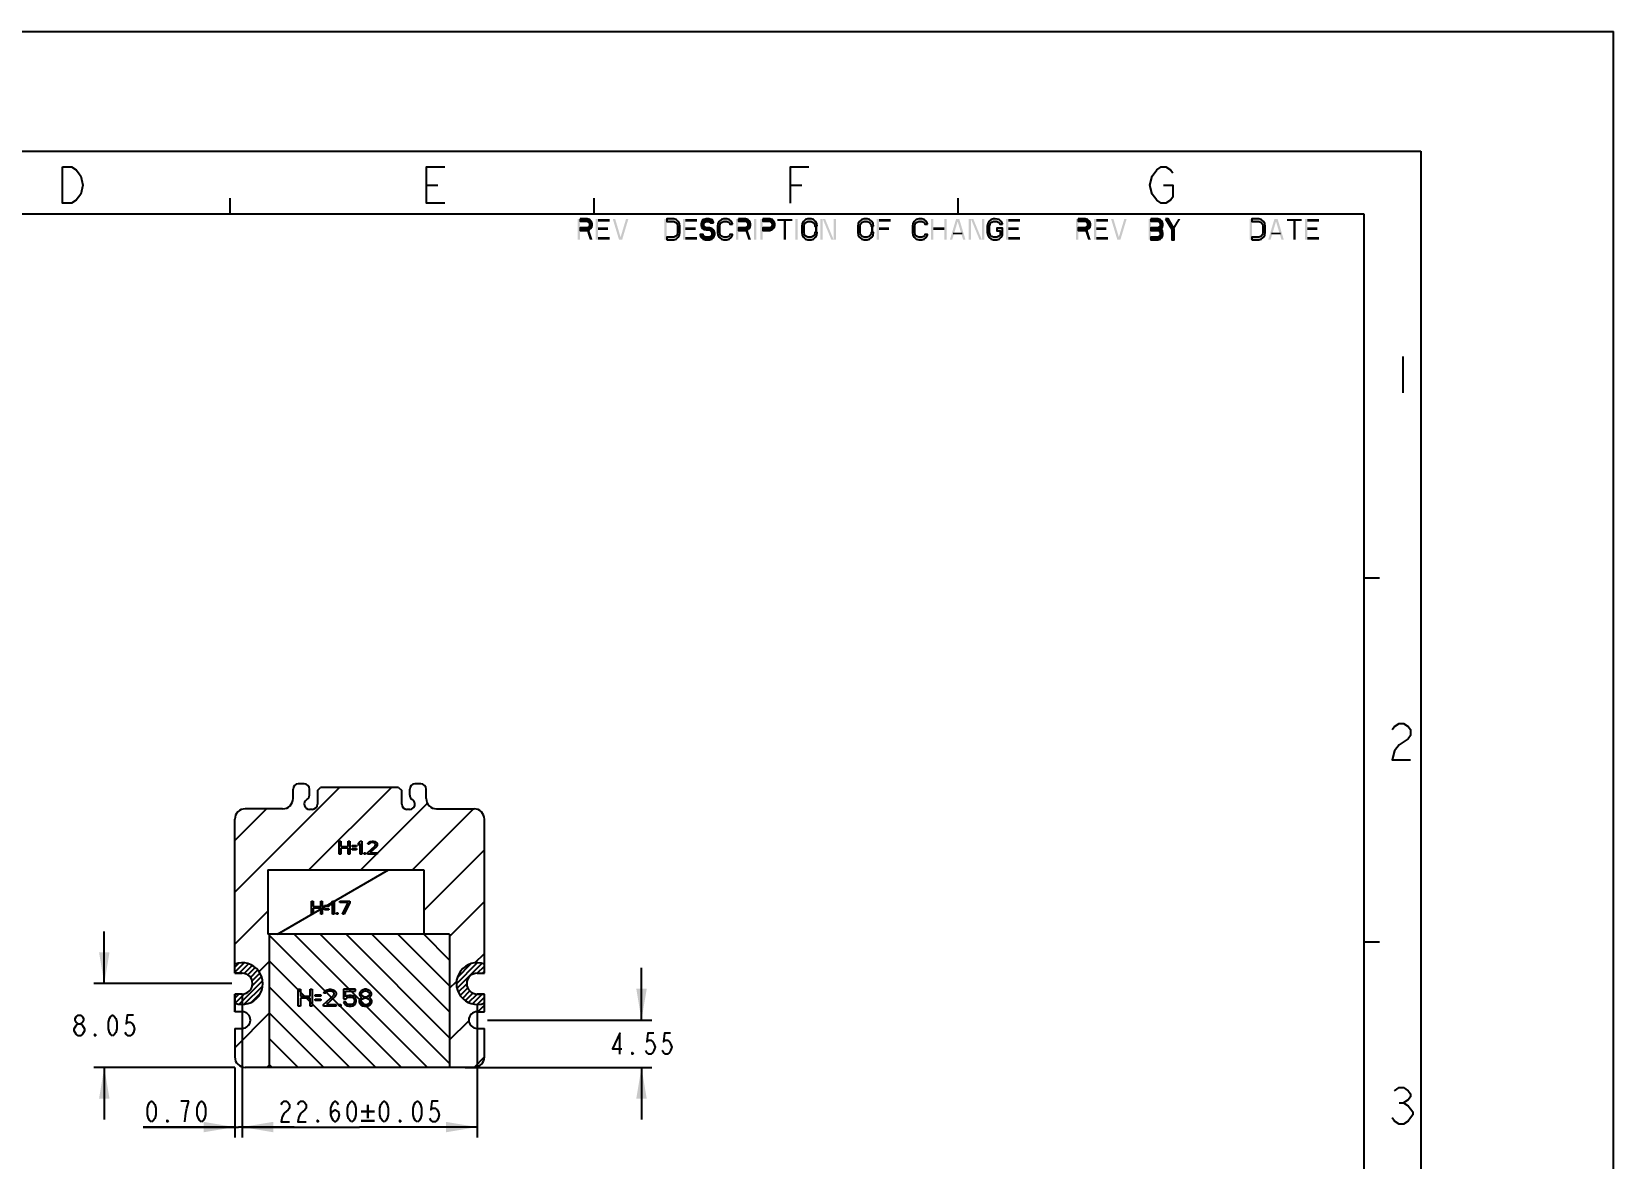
# Model space of a CAD drawing. Header units: millimetres. Extents: x 0 to 297, y 0 to 210.
# Drawn here: x 144.9 to 297, y 101.6 to 210 of the extents above; entities that cross this region are included whole.
import ezdxf

# ---------------------------------------------------------------- set-up
doc = ezdxf.new("R2010")
doc.units = ezdxf.units.MM
doc.header["$LTSCALE"] = 16.335
doc.layers.get('0').update_dxf_attribs({"linetype": 'CONTINUOUS'})
doc.layers.add('3_AXES', color=7, linetype='CONTINUOUS')
doc.layers.add('5_CURVES', color=7, linetype='CONTINUOUS')
doc.styles.get("Standard").update_dxf_attribs({"font": 'txt', "width": 0.8})
doc.dimstyles.new('DIMSTYLE_4', dxfattribs={"dimtxt": 2, "dimasz": 3, "dimexe": 1, "dimexo": 1, "dimgap": 1, "dimtad": 1, "dimzin": 0, "dimdsep": 46, "dimtxsty": 'STANDARD', "dimblk": '_FILLED', "dimblk1": '_FILLED', "dimblk2": '_FILLED', "dimcen": 0.09, "dimazin": 0, "dimtp": 0.01, "dimtm": 0.01, "dimtfac": 1, "dimtofl": 0, "dimtmove": 0, "dimatfit": 3, "dimldrblk": '_FILLED', "dimfxl": 1, "dimtolj": 1, "dimtzin": 0, "dimarcsym": 0})
doc.dimstyles.new('DIMSTYLE_5', dxfattribs={"dimtxt": 2, "dimasz": 3, "dimexe": 1, "dimexo": 1, "dimgap": 0.5, "dimtad": 1, "dimzin": 0, "dimdsep": 46, "dimtxsty": 'STANDARD', "dimblk": '_FILLED', "dimblk1": '_FILLED', "dimblk2": '_FILLED', "dimcen": 0.09, "dimazin": 0, "dimtol": 1, "dimtp": 0.05, "dimtm": 0.05, "dimtfac": 1, "dimtofl": 0, "dimtmove": 0, "dimatfit": 3, "dimldrblk": '_FILLED', "dimfxl": 1, "dimtolj": 1, "dimtzin": 0, "dimarcsym": 0})
doc.dimstyles.new('DIMSTYLE_6', dxfattribs={"dimtxt": 2, "dimasz": 3, "dimexe": 1, "dimexo": 1, "dimgap": 0.5, "dimtad": 1, "dimzin": 0, "dimdsep": 46, "dimtxsty": 'STANDARD', "dimblk": '_FILLED', "dimblk1": '_FILLED', "dimblk2": '_FILLED', "dimcen": 0.09, "dimazin": 0, "dimtp": 0.01, "dimtm": 0.01, "dimtfac": 1, "dimtofl": 0, "dimtmove": 0, "dimatfit": 3, "dimldrblk": '_FILLED', "dimfxl": 1, "dimtolj": 1, "dimtzin": 0, "dimarcsym": 0})

# ---------------------------------------------------------------- blocks, each defined once
blk = doc.blocks.new('_FILLED')
at = {"color": 0, "linetype": 'BYBLOCK'}
blk.add_solid([(0, 0), (-1, 0.167), (-1, -0.167)], dxfattribs=at)
blk = doc.blocks.new('*D3')
at = {"color": 2, "linetype": 'CONTINUOUS'}
for p, q in [((151.89, 118.5), (151.89, 123.5)), ((164.14, 118.5), (150.89, 118.5)), ((164.44, 110.45), (150.89, 110.45)), ((151.89, 110.45), (151.89, 105.45))]:
    blk.add_line(p, q, dxfattribs=at)
at = {"color": 2, "linetype": 'CONTINUOUS', "xscale": 3, "yscale": 3, "zscale": 3}
for p, rotation in [((151.89, 118.5), 270), ((151.89, 110.45), 90)]:
    blk.add_blockref('_FILLED', p, dxfattribs=dict(at, rotation=rotation))
blk = doc.blocks.new('*D4')
at = {"color": 2, "linetype": 'CONTINUOUS'}
for p, q in [((203.55, 115), (203.55, 120)), ((188.74, 115), (204.55, 115)), ((186.6, 110.45), (204.55, 110.45)), ((203.55, 110.45), (203.55, 105.45))]:
    blk.add_line(p, q, dxfattribs=at)
at = {"color": 2, "linetype": 'CONTINUOUS', "xscale": 3, "yscale": 3, "zscale": 3}
for p, rotation in [((203.55, 115), 270), ((203.55, 110.45), 90)]:
    blk.add_blockref('_FILLED', p, dxfattribs=dict(at, rotation=rotation))
blk = doc.blocks.new('*D5')
at = {"color": 2, "linetype": 'CONTINUOUS'}
for p, q in [((165.14, 117.5), (165.14, 103.71)), ((187.74, 116.5), (187.74, 103.71)), ((165.14, 104.71), (176.44, 104.71)), ((187.74, 104.71), (176.44, 104.71))]:
    blk.add_line(p, q, dxfattribs=at)
at = {"color": 2, "linetype": 'CONTINUOUS', "xscale": 3, "yscale": 3, "zscale": 3, "rotation": 180}
blk.add_blockref('_FILLED', (165.14, 104.71), dxfattribs=at)
at = {"color": 2, "linetype": 'CONTINUOUS', "xscale": 3, "yscale": 3, "zscale": 3}
blk.add_blockref('_FILLED', (187.74, 104.71), dxfattribs=at)
blk = doc.blocks.new('*D6')
at = {"color": 2, "linetype": 'CONTINUOUS'}
for p, q in [((165.14, 117.5), (165.14, 103.71)), ((164.44, 110.45), (164.44, 103.71)), ((164.44, 104.71), (155.64, 104.71)), ((155.64, 104.71), (164.79, 104.71)), ((170.14, 104.71), (164.79, 104.71)), ((165.14, 104.71), (170.14, 104.71))]:
    blk.add_line(p, q, dxfattribs=at)
at = {"color": 2, "linetype": 'CONTINUOUS', "xscale": 3, "yscale": 3, "zscale": 3}
blk.add_blockref('_FILLED', (164.44, 104.71), dxfattribs=at)
at = {"color": 2, "linetype": 'CONTINUOUS', "xscale": 3, "yscale": 3, "zscale": 3, "rotation": 180}
blk.add_blockref('_FILLED', (165.14, 104.71), dxfattribs=at)

msp = doc.modelspace()

# ---------------------------------------------------------------- hatches: boundary and pattern name
at = {"linetype": 'CONTINUOUS'}
for points in [[(197.637, 192), (197.637, 191.787), (198.313, 191.787), (198.425, 191.702), (198.5, 191.617), (198.538, 191.489), (198.538, 191.404), (198.5, 191.277), (198.425, 191.191), (198.313, 191.149), (197.637, 191.149), (197.637, 190.894), (198.313, 190.894), (198.538, 190.979), (198.65, 191.064), (198.763, 191.234), (198.8, 191.404), (198.8, 191.489), (198.763, 191.66), (198.65, 191.83), (198.538, 191.957), (198.313, 192)], [(205.975, 190), (206.65, 190), (206.875, 190.043), (207.025, 190.17), (207.1, 190.255), (207.212, 190.426), (207.25, 190.681), (207.25, 191.319), (207.212, 191.574), (207.1, 191.745), (207.025, 191.83), (206.875, 191.957), (206.65, 192), (205.975, 192), (205.975, 191.745), (206.65, 191.745), (206.8, 191.702), (206.913, 191.617), (206.988, 191.489), (207.025, 191.319), (207.025, 190.681), (206.988, 190.511), (206.913, 190.383), (206.8, 190.298), (206.65, 190.255), (205.975, 190.255)], [(210.475, 191.617), (210.475, 191.66), (210.363, 191.915), (210.25, 191.957), (210.025, 192), (209.763, 192), (209.538, 191.957), (209.425, 191.915), (209.313, 191.66), (209.275, 191.489), (209.275, 191.404), (209.313, 191.234), (209.425, 191.064), (209.538, 190.979), (209.763, 190.936), (209.763, 191.149), (209.65, 191.191), (209.575, 191.277), (209.538, 191.404), (209.538, 191.489), (209.575, 191.617), (209.65, 191.702), (209.763, 191.745), (210.025, 191.745), (210.138, 191.702), (210.175, 191.617)], [(212.312, 191.489), (212.312, 191.574), (212.2, 191.745), (212.125, 191.83), (211.975, 191.957), (211.75, 192), (211.45, 192), (211.225, 191.957), (211.075, 191.83), (211, 191.745), (210.887, 191.574), (210.85, 191.319), (210.85, 190.681), (210.887, 190.426), (211, 190.255), (211.075, 190.17), (211.225, 190.043), (211.45, 190), (211.75, 190), (211.975, 190.043), (212.125, 190.17), (212.2, 190.255), (212.312, 190.426), (212.312, 190.511), (212.05, 190.511), (212.013, 190.383), (211.9, 190.298), (211.75, 190.255), (211.45, 190.255), (211.3, 190.298), (211.188, 190.383), (211.113, 190.511), (211.075, 190.681), (211.075, 191.319), (211.113, 191.489), (211.188, 191.617), (211.3, 191.702), (211.45, 191.745), (211.75, 191.745), (211.9, 191.702), (212.013, 191.617), (212.05, 191.489)], [(212.875, 192), (212.875, 191.787), (213.55, 191.787), (213.662, 191.702), (213.738, 191.617), (213.775, 191.489), (213.775, 191.404), (213.738, 191.277), (213.662, 191.191), (213.55, 191.149), (212.875, 191.149), (212.875, 190.894), (213.55, 190.894), (213.775, 190.979), (213.887, 191.064), (214, 191.234), (214.037, 191.404), (214.037, 191.489), (214, 191.66), (213.887, 191.83), (213.775, 191.957), (213.55, 192)], [(215.2, 192), (215.2, 191.787), (215.875, 191.787), (215.988, 191.702), (216.062, 191.617), (216.1, 191.489), (216.1, 191.404), (216.062, 191.277), (215.988, 191.191), (215.875, 191.149), (215.2, 191.149), (215.2, 190.894), (215.875, 190.894), (216.1, 190.979), (216.213, 191.064), (216.325, 191.234), (216.363, 191.404), (216.363, 191.489), (216.325, 191.66), (216.213, 191.83), (216.1, 191.957), (215.875, 192)], [(220.45, 191.319), (220.413, 191.574), (220.3, 191.745), (220.225, 191.83), (220.075, 191.957), (219.85, 192), (219.55, 192), (219.325, 191.957), (219.175, 191.83), (219.1, 191.745), (218.988, 191.574), (218.95, 191.319), (218.95, 190.681), (218.988, 190.426), (219.1, 190.255), (219.175, 190.17), (219.325, 190.043), (219.55, 190), (219.85, 190), (220.075, 190.043), (220.225, 190.17), (220.3, 190.255), (220.413, 190.426), (220.45, 190.681), (220.225, 190.681), (220.188, 190.511), (220.112, 190.383), (220, 190.298), (219.85, 190.255), (219.55, 190.255), (219.4, 190.298), (219.287, 190.383), (219.213, 190.511), (219.175, 190.681), (219.175, 191.319), (219.213, 191.489), (219.287, 191.617), (219.4, 191.702), (219.55, 191.745), (219.85, 191.745), (220, 191.702), (220.112, 191.617), (220.188, 191.489), (220.225, 191.319)], [(225.85, 191.319), (225.813, 191.574), (225.7, 191.745), (225.625, 191.83), (225.475, 191.957), (225.25, 192), (224.95, 192), (224.725, 191.957), (224.575, 191.83), (224.5, 191.745), (224.388, 191.574), (224.35, 191.319), (224.35, 190.681), (224.388, 190.426), (224.5, 190.255), (224.575, 190.17), (224.725, 190.043), (224.95, 190), (225.25, 190), (225.475, 190.043), (225.625, 190.17), (225.7, 190.255), (225.813, 190.426), (225.85, 190.681), (225.625, 190.681), (225.588, 190.511), (225.512, 190.383), (225.4, 190.298), (225.25, 190.255), (224.95, 190.255), (224.8, 190.298), (224.687, 190.383), (224.613, 190.511), (224.575, 190.681), (224.575, 191.319), (224.613, 191.489), (224.687, 191.617), (224.8, 191.702), (224.95, 191.745), (225.25, 191.745), (225.4, 191.702), (225.512, 191.617), (225.588, 191.489), (225.625, 191.319)], [(231.063, 191.489), (231.063, 191.574), (230.95, 191.745), (230.875, 191.83), (230.725, 191.957), (230.5, 192), (230.2, 192), (229.975, 191.957), (229.825, 191.83), (229.75, 191.745), (229.638, 191.574), (229.6, 191.319), (229.6, 190.681), (229.638, 190.426), (229.75, 190.255), (229.825, 190.17), (229.975, 190.043), (230.2, 190), (230.5, 190), (230.725, 190.043), (230.875, 190.17), (230.95, 190.255), (231.063, 190.426), (231.063, 190.511), (230.8, 190.511), (230.762, 190.383), (230.65, 190.298), (230.5, 190.255), (230.2, 190.255), (230.05, 190.298), (229.937, 190.383), (229.863, 190.511), (229.825, 190.681), (229.825, 191.319), (229.863, 191.489), (229.937, 191.617), (230.05, 191.702), (230.2, 191.745), (230.5, 191.745), (230.65, 191.702), (230.762, 191.617), (230.8, 191.489)], [(238.263, 191.489), (238.263, 191.574), (238.15, 191.745), (238.075, 191.83), (237.925, 191.957), (237.55, 192), (237.4, 192), (237.175, 191.957), (237.025, 191.83), (236.95, 191.745), (236.838, 191.574), (236.8, 191.319), (236.8, 190.681), (236.838, 190.426), (236.95, 190.255), (237.025, 190.17), (237.175, 190.043), (237.4, 190), (237.7, 190), (237.925, 190.043), (238.075, 190.17), (238.15, 190.255), (238.263, 190.426), (238.263, 191.106), (237.7, 191.106), (237.7, 190.851), (238.038, 190.851), (238.038, 190.511), (237.962, 190.383), (237.85, 190.298), (237.7, 190.255), (237.4, 190.255), (237.25, 190.298), (237.137, 190.383), (237.063, 190.511), (237.025, 190.681), (237.025, 191.319), (237.063, 191.489), (237.137, 191.617), (237.25, 191.702), (237.4, 191.745), (237.7, 191.745), (237.85, 191.702), (237.962, 191.617), (238, 191.489)], [(245.55, 192), (245.55, 191.787), (246.225, 191.787), (246.337, 191.702), (246.412, 191.617), (246.45, 191.489), (246.45, 191.404), (246.412, 191.277), (246.337, 191.191), (246.225, 191.149), (245.55, 191.149), (245.55, 190.894), (246.225, 190.894), (246.45, 190.979), (246.562, 191.064), (246.675, 191.234), (246.713, 191.404), (246.713, 191.489), (246.675, 191.66), (246.562, 191.83), (246.45, 191.957), (246.225, 192)], [(252.525, 192), (252.525, 191.787), (253.2, 191.787), (253.313, 191.702), (253.387, 191.617), (253.425, 191.489), (253.425, 191.404), (253.387, 191.277), (253.313, 191.191), (253.2, 191.149), (252.525, 191.149), (252.525, 190.894), (253.2, 190.894), (253.425, 190.979), (253.538, 191.064), (253.65, 191.234), (253.688, 191.404), (253.688, 191.489), (253.65, 191.66), (253.538, 191.83), (253.425, 191.957), (253.2, 192)], [(253.95, 192), (254.55, 191.021), (254.55, 190), (254.775, 190), (254.775, 191.021), (254.175, 192)], [(262.237, 190), (262.913, 190), (263.138, 190.043), (263.288, 190.17), (263.363, 190.255), (263.475, 190.426), (263.513, 190.681), (263.513, 191.319), (263.475, 191.574), (263.363, 191.745), (263.288, 191.83), (263.138, 191.957), (262.913, 192), (262.237, 192), (262.237, 191.745), (262.913, 191.745), (263.062, 191.702), (263.175, 191.617), (263.25, 191.489), (263.288, 191.319), (263.288, 190.681), (263.25, 190.511), (263.175, 190.383), (263.062, 190.298), (262.913, 190.255), (262.237, 190.255)], [(209.763, 190.936), (210.062, 190.936), (210.175, 190.851), (210.287, 190.766), (210.325, 190.638), (210.325, 190.511), (210.287, 190.383), (210.212, 190.298), (210.1, 190.255), (209.687, 190.255), (209.575, 190.298), (209.5, 190.34), (209.462, 190.511), (209.2, 190.511), (209.237, 190.34), (209.35, 190.17), (209.462, 190.043), (209.687, 190), (210.1, 190), (210.325, 190.043), (210.437, 190.17), (210.55, 190.34), (210.588, 190.511), (210.588, 190.638), (210.55, 190.809), (210.4, 190.979), (210.325, 191.064), (210.1, 191.149), (209.763, 191.149)], [(252.525, 191.149), (252.525, 190.894), (253.2, 190.894), (253.313, 190.851), (253.387, 190.766), (253.425, 190.638), (253.425, 190.511), (253.387, 190.383), (253.313, 190.298), (253.2, 190.255), (252.525, 190.255), (252.525, 190), (253.2, 190), (253.425, 190.043), (253.538, 190.17), (253.65, 190.34), (253.688, 190.511), (253.688, 190.638), (253.65, 190.809), (253.538, 190.979), (253.425, 191.064), (253.2, 191.149)]]:
    msp.add_hatch(color=2, dxfattribs=at).paths.add_polyline_path(points)

# ---------------------------------------------------------------- linework, layer by layer
at = {"color": 7, "linetype": 'CONTINUOUS'}
for p, q in [((0, 210), (297, 210)), ((297, 0), (297, 210)), ((170.043, 136.299), (170.043, 137.199)), ((171.118, 137.699), (170.543, 137.699)), ((171.618, 136.615), (171.618, 137.199)), ((172.393, 137.049), (172.693, 137.349)), ((172.393, 137.049), (172.393, 135.749)), ((180.193, 137.349), (172.693, 137.349)), ((180.193, 137.349), (180.493, 137.049)), ((180.493, 135.749), (180.493, 137.049)), ((181.268, 136.615), (181.268, 137.199)), ((182.343, 137.699), (181.768, 137.699)), ((182.843, 136.299), (182.843, 137.199)), ((169.043, 135.299), (165.443, 135.299)), ((171.893, 135.249), (171.618, 135.249)), ((181.268, 135.249), (180.993, 135.249)), ((183.843, 135.299), (187.443, 135.299)), ((165.143, 115.799), (164.443, 115.799)), ((187.743, 115.799), (188.443, 115.799)), ((164.443, 114.199), (164.443, 111.449)), ((164.443, 114.199), (165.143, 114.199)), ((187.743, 114.199), (188.443, 114.199)), ((188.443, 111.449), (188.443, 114.199)), ((187.443, 110.449), (165.443, 110.449))]:
    msp.add_line(p, q, dxfattribs=at)
at = {"color": 4, "linetype": 'CONTINUOUS'}
for p, q in [((18.5, 198.5), (278.5, 198.5)), ((278.5, 198.5), (278.5, 11.5)), ((164, 192.5), (164, 194)), ((199, 192.5), (199, 194)), ((234, 192.5), (234, 194)), ((24, 192.5), (273, 192.5)), ((273, 192.5), (273, 17.5)), ((273, 157.5), (274.5, 157.5)), ((273, 122.5), (274.5, 122.5))]:
    msp.add_line(p, q, dxfattribs=at)
at = {"color": 2, "linetype": 'CONTINUOUS'}
for p, q in [((182.875, 195.25), (183.969, 195.25)), ((217.875, 195.25), (218.969, 195.25)), ((276.755, 178.773), (276.755, 175.273)), ((160.036, 107.207), (159.236, 107.207)), ((276.398, 107.042), (276.835, 107.042))]:
    msp.add_line(p, q, dxfattribs=at)
for points in [[(147.875, 197), (148.75, 197), (149.188, 196.708), (149.406, 196.417), (149.625, 196.125), (149.844, 195.25), (149.625, 194.375), (149.406, 194.083), (149.188, 193.792), (148.75, 193.5), (147.875, 193.5), (147.875, 197)], [(184.625, 193.5), (182.875, 193.5), (182.875, 197), (184.625, 197)], [(217.875, 193.5), (217.875, 197), (219.625, 197)], [(252.656, 196.125), (253.094, 196.708), (253.531, 197), (253.969, 197), (254.406, 196.708), (254.625, 196.417)], [(253.75, 195.25), (254.625, 195.25), (254.625, 194.083), (254.406, 193.792), (253.969, 193.5), (253.531, 193.5), (253.094, 193.792), (252.875, 194.083), (252.656, 194.375), (252.437, 195.25), (252.656, 196.125)], [(197.637, 192), (197.637, 191.787), (198.313, 191.787), (198.425, 191.702), (198.5, 191.617), (198.538, 191.489), (198.538, 191.404), (198.5, 191.277), (198.425, 191.191), (198.313, 191.149), (197.637, 191.149), (197.637, 190.894), (198.313, 190.894), (198.538, 190.979), (198.65, 191.064), (198.763, 191.234), (198.8, 191.404), (198.8, 191.489), (198.763, 191.66), (198.65, 191.83), (198.538, 191.957), (198.313, 192), (197.637, 192)], [(205.975, 190), (206.65, 190), (206.875, 190.043), (207.025, 190.17), (207.1, 190.255), (207.212, 190.426), (207.25, 190.681), (207.25, 191.319), (207.212, 191.574), (207.1, 191.745), (207.025, 191.83), (206.875, 191.957), (206.65, 192), (205.975, 192), (205.975, 191.745), (206.65, 191.745), (206.8, 191.702), (206.913, 191.617), (206.988, 191.489), (207.025, 191.319), (207.025, 190.681), (206.988, 190.511), (206.913, 190.383), (206.8, 190.298), (206.65, 190.255), (205.975, 190.255), (205.975, 190)], [(210.475, 191.617), (210.475, 191.66), (210.363, 191.915), (210.25, 191.957), (210.025, 192), (209.763, 192), (209.538, 191.957), (209.425, 191.915), (209.313, 191.66), (209.275, 191.489), (209.275, 191.404), (209.313, 191.234), (209.425, 191.064), (209.538, 190.979), (209.763, 190.936), (209.763, 191.149), (209.65, 191.191), (209.575, 191.277), (209.538, 191.404), (209.538, 191.489), (209.575, 191.617), (209.65, 191.702), (209.763, 191.745), (210.025, 191.745), (210.138, 191.702), (210.175, 191.617), (210.475, 191.617)], [(212.312, 191.489), (212.312, 191.574), (212.2, 191.745), (212.125, 191.83), (211.975, 191.957), (211.75, 192), (211.45, 192), (211.225, 191.957), (211.075, 191.83), (211, 191.745), (210.887, 191.574), (210.85, 191.319), (210.85, 190.681), (210.887, 190.426), (211, 190.255), (211.075, 190.17), (211.225, 190.043), (211.45, 190), (211.75, 190), (211.975, 190.043), (212.125, 190.17), (212.2, 190.255), (212.312, 190.426), (212.312, 190.511), (212.05, 190.511), (212.013, 190.383), (211.9, 190.298), (211.75, 190.255), (211.45, 190.255), (211.3, 190.298), (211.188, 190.383), (211.113, 190.511), (211.075, 190.681), (211.075, 191.319), (211.113, 191.489), (211.188, 191.617), (211.3, 191.702), (211.45, 191.745), (211.75, 191.745), (211.9, 191.702), (212.013, 191.617), (212.05, 191.489), (212.312, 191.489)], [(212.875, 192), (212.875, 191.787), (213.55, 191.787), (213.662, 191.702), (213.738, 191.617), (213.775, 191.489), (213.775, 191.404), (213.738, 191.277), (213.662, 191.191), (213.55, 191.149), (212.875, 191.149), (212.875, 190.894), (213.55, 190.894), (213.775, 190.979), (213.887, 191.064), (214, 191.234), (214.037, 191.404), (214.037, 191.489), (214, 191.66), (213.887, 191.83), (213.775, 191.957), (213.55, 192), (212.875, 192)], [(215.2, 192), (215.2, 191.787), (215.875, 191.787), (215.988, 191.702), (216.062, 191.617), (216.1, 191.489), (216.1, 191.404), (216.062, 191.277), (215.988, 191.191), (215.875, 191.149), (215.2, 191.149), (215.2, 190.894), (215.875, 190.894), (216.1, 190.979), (216.213, 191.064), (216.325, 191.234), (216.363, 191.404), (216.363, 191.489), (216.325, 191.66), (216.213, 191.83), (216.1, 191.957), (215.875, 192), (215.2, 192)], [(220.45, 191.319), (220.413, 191.574), (220.3, 191.745), (220.225, 191.83), (220.075, 191.957), (219.85, 192), (219.55, 192), (219.325, 191.957), (219.175, 191.83), (219.1, 191.745), (218.988, 191.574), (218.95, 191.319), (218.95, 190.681), (218.988, 190.426), (219.1, 190.255), (219.175, 190.17), (219.325, 190.043), (219.55, 190), (219.85, 190), (220.075, 190.043), (220.225, 190.17), (220.3, 190.255), (220.413, 190.426), (220.45, 190.681), (220.225, 190.681), (220.188, 190.511), (220.112, 190.383), (220, 190.298), (219.85, 190.255), (219.55, 190.255), (219.4, 190.298), (219.287, 190.383), (219.213, 190.511), (219.175, 190.681), (219.175, 191.319), (219.213, 191.489), (219.287, 191.617), (219.4, 191.702), (219.55, 191.745), (219.85, 191.745), (220, 191.702), (220.112, 191.617), (220.188, 191.489), (220.225, 191.319), (220.45, 191.319)], [(225.85, 191.319), (225.813, 191.574), (225.7, 191.745), (225.625, 191.83), (225.475, 191.957), (225.25, 192), (224.95, 192), (224.725, 191.957), (224.575, 191.83), (224.5, 191.745), (224.388, 191.574), (224.35, 191.319), (224.35, 190.681), (224.388, 190.426), (224.5, 190.255), (224.575, 190.17), (224.725, 190.043), (224.95, 190), (225.25, 190), (225.475, 190.043), (225.625, 190.17), (225.7, 190.255), (225.813, 190.426), (225.85, 190.681), (225.625, 190.681), (225.588, 190.511), (225.512, 190.383), (225.4, 190.298), (225.25, 190.255), (224.95, 190.255), (224.8, 190.298), (224.687, 190.383), (224.613, 190.511), (224.575, 190.681), (224.575, 191.319), (224.613, 191.489), (224.687, 191.617), (224.8, 191.702), (224.95, 191.745), (225.25, 191.745), (225.4, 191.702), (225.512, 191.617), (225.588, 191.489), (225.625, 191.319), (225.85, 191.319)], [(231.063, 191.489), (231.063, 191.574), (230.95, 191.745), (230.875, 191.83), (230.725, 191.957), (230.5, 192), (230.2, 192), (229.975, 191.957), (229.825, 191.83), (229.75, 191.745), (229.638, 191.574), (229.6, 191.319), (229.6, 190.681), (229.638, 190.426), (229.75, 190.255), (229.825, 190.17), (229.975, 190.043), (230.2, 190), (230.5, 190), (230.725, 190.043), (230.875, 190.17), (230.95, 190.255), (231.063, 190.426), (231.063, 190.511), (230.8, 190.511), (230.762, 190.383), (230.65, 190.298), (230.5, 190.255), (230.2, 190.255), (230.05, 190.298), (229.937, 190.383), (229.863, 190.511), (229.825, 190.681), (229.825, 191.319), (229.863, 191.489), (229.937, 191.617), (230.05, 191.702), (230.2, 191.745), (230.5, 191.745), (230.65, 191.702), (230.762, 191.617), (230.8, 191.489), (231.063, 191.489)], [(238.263, 191.489), (238.263, 191.574), (238.15, 191.745), (238.075, 191.83), (237.925, 191.957), (237.55, 192), (237.4, 192), (237.175, 191.957), (237.025, 191.83), (236.95, 191.745), (236.838, 191.574), (236.8, 191.319), (236.8, 190.681), (236.838, 190.426), (236.95, 190.255), (237.025, 190.17), (237.175, 190.043), (237.4, 190), (237.7, 190), (237.925, 190.043), (238.075, 190.17), (238.15, 190.255), (238.263, 190.426), (238.263, 191.106), (237.7, 191.106), (237.7, 190.851), (238.038, 190.851), (238.038, 190.511), (237.962, 190.383), (237.85, 190.298), (237.7, 190.255), (237.4, 190.255), (237.25, 190.298), (237.137, 190.383), (237.063, 190.511), (237.025, 190.681), (237.025, 191.319), (237.063, 191.489), (237.137, 191.617), (237.25, 191.702), (237.4, 191.745), (237.7, 191.745), (237.85, 191.702), (237.962, 191.617), (238, 191.489), (238.263, 191.489)], [(245.55, 192), (245.55, 191.787), (246.225, 191.787), (246.337, 191.702), (246.412, 191.617), (246.45, 191.489), (246.45, 191.404), (246.412, 191.277), (246.337, 191.191), (246.225, 191.149), (245.55, 191.149), (245.55, 190.894), (246.225, 190.894), (246.45, 190.979), (246.562, 191.064), (246.675, 191.234), (246.713, 191.404), (246.713, 191.489), (246.675, 191.66), (246.562, 191.83), (246.45, 191.957), (246.225, 192), (245.55, 192)], [(252.525, 192), (252.525, 191.787), (253.2, 191.787), (253.313, 191.702), (253.387, 191.617), (253.425, 191.489), (253.425, 191.404), (253.387, 191.277), (253.313, 191.191), (253.2, 191.149), (252.525, 191.149), (252.525, 190.894), (253.2, 190.894), (253.425, 190.979), (253.538, 191.064), (253.65, 191.234), (253.688, 191.404), (253.688, 191.489), (253.65, 191.66), (253.538, 191.83), (253.425, 191.957), (253.2, 192), (252.525, 192)], [(253.95, 192), (254.55, 191.021), (254.55, 190), (254.775, 190), (254.775, 191.021), (254.175, 192), (253.95, 192)], [(262.237, 190), (262.913, 190), (263.138, 190.043), (263.288, 190.17), (263.363, 190.255), (263.475, 190.426), (263.513, 190.681), (263.513, 191.319), (263.475, 191.574), (263.363, 191.745), (263.288, 191.83), (263.138, 191.957), (262.913, 192), (262.237, 192), (262.237, 191.745), (262.913, 191.745), (263.062, 191.702), (263.175, 191.617), (263.25, 191.489), (263.288, 191.319), (263.288, 190.681), (263.25, 190.511), (263.175, 190.383), (263.062, 190.298), (262.913, 190.255), (262.237, 190.255), (262.237, 190)], [(209.763, 190.936), (210.062, 190.936), (210.175, 190.851), (210.287, 190.766), (210.325, 190.638), (210.325, 190.511), (210.287, 190.383), (210.212, 190.298), (210.1, 190.255), (209.687, 190.255), (209.575, 190.298), (209.5, 190.34), (209.462, 190.511), (209.2, 190.511), (209.237, 190.34), (209.35, 190.17), (209.462, 190.043), (209.687, 190), (210.1, 190), (210.325, 190.043), (210.437, 190.17), (210.55, 190.34), (210.588, 190.511), (210.588, 190.638), (210.55, 190.809), (210.4, 190.979), (210.325, 191.064), (210.1, 191.149), (209.763, 191.149), (209.763, 190.936)], [(252.525, 191.149), (252.525, 190.894), (253.2, 190.894), (253.313, 190.851), (253.387, 190.766), (253.425, 190.638), (253.425, 190.511), (253.387, 190.383), (253.313, 190.298), (253.2, 190.255), (252.525, 190.255), (252.525, 190), (253.2, 190), (253.425, 190.043), (253.538, 190.17), (253.65, 190.34), (253.688, 190.511), (253.688, 190.638), (253.65, 190.809), (253.538, 190.979), (253.425, 191.064), (253.2, 191.149), (252.525, 191.149)], [(275.742, 142.917), (275.96, 143.208), (276.398, 143.5), (276.835, 143.5), (277.273, 143.208), (277.492, 142.917), (277.492, 142.333), (277.273, 142.042)], [(277.273, 142.042), (276.398, 141.458), (275.96, 140.875), (275.742, 140), (277.492, 140)], [(148.988, 113.974), (148.988, 114.14), (149.188, 114.474)], [(149.388, 114.64), (149.188, 114.807), (149.088, 114.974), (149.088, 115.14), (149.188, 115.307), (149.388, 115.474), (149.588, 115.474), (149.788, 115.307), (149.888, 115.14), (149.888, 114.974), (149.788, 114.807), (149.588, 114.64)], [(149.188, 114.474), (149.388, 114.64), (149.588, 114.64), (149.788, 114.474)], [(149.788, 114.474), (149.988, 114.14), (149.988, 113.974)], [(152.688, 113.474), (152.488, 113.64), (152.388, 113.807), (152.288, 114.14), (152.288, 114.807), (152.388, 115.14), (152.488, 115.307), (152.688, 115.474), (152.888, 115.307), (152.988, 115.14), (153.088, 114.807), (153.088, 114.14), (152.988, 113.807), (152.888, 113.64), (152.688, 113.474)], [(154.688, 115.474), (154.088, 115.474), (153.988, 114.64), (154.188, 114.807), (154.388, 114.807), (154.588, 114.64), (154.688, 114.474), (154.788, 114.14), (154.688, 113.807), (154.588, 113.64), (154.388, 113.474), (154.188, 113.474), (153.988, 113.64), (153.888, 113.807)], [(149.388, 113.474), (149.188, 113.64), (148.988, 113.974)], [(149.988, 113.974), (149.788, 113.64), (149.588, 113.474), (149.388, 113.474)], [(151.088, 113.474), (150.988, 113.474), (150.988, 113.64), (151.088, 113.474)], [(201.449, 111.724), (201.449, 113.724), (200.749, 112.224), (201.649, 112.224)], [(204.749, 113.724), (204.149, 113.724), (204.049, 112.89), (204.249, 113.057), (204.449, 113.057), (204.649, 112.89), (204.749, 112.724), (204.849, 112.39), (204.749, 112.057), (204.649, 111.89), (204.449, 111.724), (204.249, 111.724), (204.049, 111.89), (203.949, 112.057)], [(206.349, 113.724), (205.749, 113.724), (205.649, 112.89), (205.849, 113.057), (206.049, 113.057), (206.249, 112.89), (206.349, 112.724), (206.449, 112.39), (206.349, 112.057), (206.249, 111.89), (206.049, 111.724), (205.849, 111.724), (205.649, 111.89), (205.549, 112.057)], [(202.749, 111.724), (202.649, 111.724), (202.649, 111.89), (202.749, 111.724)], [(275.96, 108.208), (276.398, 108.5), (276.835, 108.5), (277.273, 108.208), (277.492, 107.917), (277.492, 107.625), (277.273, 107.333), (276.835, 107.042), (277.273, 106.75), (277.492, 106.458), (277.71, 106.167), (277.71, 105.875), (277.492, 105.583), (277.273, 105.292), (276.835, 105), (276.398, 105), (275.96, 105.292), (275.742, 105.583)], [(156.436, 105.207), (156.236, 105.373), (156.136, 105.54), (156.036, 105.873), (156.036, 106.54), (156.136, 106.873), (156.236, 107.04), (156.436, 107.207), (156.636, 107.04), (156.736, 106.873), (156.836, 106.54), (156.836, 105.873), (156.736, 105.54), (156.636, 105.373), (156.436, 105.207)], [(159.636, 105.207), (159.736, 106.04), (159.836, 106.54), (160.036, 107.207)], [(161.236, 105.207), (161.036, 105.373), (160.936, 105.54), (160.836, 105.873), (160.836, 106.54), (160.936, 106.873), (161.036, 107.04), (161.236, 107.207), (161.436, 107.04), (161.536, 106.873), (161.636, 106.54), (161.636, 105.873), (161.536, 105.54), (161.436, 105.373), (161.236, 105.207)], [(168.888, 106.873), (168.988, 107.04), (169.188, 107.207), (169.388, 107.207), (169.588, 107.04), (169.688, 106.873), (169.688, 106.54), (169.588, 106.373), (169.188, 106.04)], [(170.488, 106.873), (170.588, 107.04), (170.788, 107.207), (170.988, 107.207), (171.188, 107.04), (171.288, 106.873), (171.288, 106.54), (171.188, 106.373), (170.788, 106.04)], [(173.688, 105.873), (173.788, 106.207), (174.088, 106.373), (174.388, 106.207), (174.488, 105.873), (174.388, 105.54), (174.288, 105.373), (174.088, 105.207), (173.888, 105.373), (173.788, 105.54), (173.688, 105.873), (173.688, 106.54), (173.788, 106.873), (173.888, 107.04), (174.088, 107.207), (174.288, 107.04), (174.388, 106.873)], [(175.688, 105.207), (175.488, 105.373), (175.388, 105.54), (175.288, 105.873), (175.288, 106.54), (175.388, 106.873), (175.488, 107.04), (175.688, 107.207), (175.888, 107.04), (175.988, 106.873), (176.088, 106.54), (176.088, 105.873), (175.988, 105.54), (175.888, 105.373), (175.688, 105.207)], [(178.797, 105.207), (178.597, 105.373), (178.497, 105.54), (178.397, 105.873), (178.397, 106.54), (178.497, 106.873), (178.597, 107.04), (178.797, 107.207), (178.997, 107.04), (179.097, 106.873), (179.197, 106.54), (179.197, 105.873), (179.097, 105.54), (178.997, 105.373), (178.797, 105.207)], [(181.997, 105.207), (181.797, 105.373), (181.697, 105.54), (181.597, 105.873), (181.597, 106.54), (181.697, 106.873), (181.797, 107.04), (181.997, 107.207), (182.197, 107.04), (182.297, 106.873), (182.397, 106.54), (182.397, 105.873), (182.297, 105.54), (182.197, 105.373), (181.997, 105.207)], [(183.997, 107.207), (183.397, 107.207), (183.297, 106.373), (183.497, 106.54), (183.697, 106.54), (183.897, 106.373), (183.997, 106.207), (184.097, 105.873), (183.997, 105.54), (183.897, 105.373), (183.697, 105.207), (183.497, 105.207), (183.297, 105.373), (183.197, 105.54)], [(158.036, 105.207), (157.936, 105.207), (157.936, 105.373), (158.036, 105.207)], [(169.188, 106.04), (168.988, 105.707), (168.888, 105.207), (169.688, 105.207)], [(170.788, 106.04), (170.588, 105.707), (170.488, 105.207), (171.288, 105.207)], [(172.488, 105.207), (172.388, 105.207), (172.388, 105.373), (172.488, 105.207)], [(180.397, 105.207), (180.297, 105.207), (180.297, 105.373), (180.397, 105.207)]]:
    msp.add_lwpolyline(points, dxfattribs=at)
at = {"color": 7, "linetype": 'CONTINUOUS'}
for centre, radius, start, end in [((170.543, 137.199), 0.5, 90, 180), ((171.118, 137.199), 0.5, 0, 90), ((181.768, 137.199), 0.5, 90, 180), ((182.343, 137.199), 0.5, 0, 90), ((169.043, 136.299), 1, 270, 360), ((171.618, 135.749), 0.5, 120, 270), ((171.118, 136.615), 0.5, 300, 360), ((171.893, 135.749), 0.5, 270, 360), ((180.993, 135.749), 0.5, 180, 270), ((181.768, 136.615), 0.5, 180, 240), ((181.268, 135.749), 0.5, 270, 60), ((183.843, 136.299), 1, 180, 270), ((165.443, 134.299), 1, 90, 180), ((187.443, 134.299), 1, 0, 90), ((165.143, 114.999), 0.8, 270, 90), ((187.743, 114.999), 0.8, 90, 270), ((165.443, 111.449), 1, 180, 270), ((187.443, 111.449), 1, 270, 360)]:
    msp.add_arc(centre, radius, start, end, dxfattribs=at)
at = {"color": 2, "linetype": 'CONTINUOUS'}
for points in [[(197.412, 192), (197.412, 190), (197.637, 192), (197.637, 190)], [(199.138, 192), (199.138, 190), (199.363, 192), (199.363, 190)], [(199.363, 192), (199.363, 191.745), (200.488, 192), (200.488, 191.745)], [(200.787, 192), (201.387, 190), (201.012, 192), (201.612, 190)], [(202.062, 192), (201.462, 190), (202.288, 192), (201.688, 190)], [(205.75, 192), (205.75, 190), (205.975, 192), (205.975, 190)], [(207.55, 192), (207.55, 190), (207.775, 192), (207.775, 190)], [(207.775, 192), (207.775, 191.745), (208.9, 192), (208.9, 191.745)], [(212.65, 192), (212.65, 190), (212.875, 192), (212.875, 190)], [(214.375, 192), (214.375, 190), (214.6, 192), (214.6, 190)], [(214.975, 192), (214.975, 190), (215.2, 192), (215.2, 190)], [(216.625, 192), (216.625, 191.787), (218.05, 192), (218.05, 191.787)], [(217.225, 191.787), (217.225, 190), (217.45, 191.787), (217.45, 190)], [(218.35, 192), (218.35, 190), (218.575, 192), (218.575, 190)], [(220.75, 192), (220.75, 190), (220.975, 192), (220.975, 190)], [(220.975, 192), (221.8, 190), (221.2, 192), (222.025, 190)], [(222.025, 192), (222.025, 190), (222.25, 192), (222.25, 190)], [(226.15, 192), (226.15, 190), (226.375, 192), (226.375, 190)], [(226.375, 192), (226.375, 191.745), (227.5, 192), (227.5, 191.745)], [(231.4, 192), (231.4, 190), (231.625, 192), (231.625, 190)], [(232.675, 192), (232.675, 190), (232.9, 192), (232.9, 190)], [(233.2, 190), (233.8, 192), (233.425, 190), (234.025, 192)], [(234.475, 190), (234.7, 190), (233.875, 192), (234.1, 192)], [(235, 192), (235, 190), (235.225, 192), (235.225, 190)], [(235.225, 192), (236.05, 190), (235.45, 192), (236.275, 190)], [(236.275, 192), (236.275, 190), (236.5, 192), (236.5, 190)], [(238.6, 192), (238.6, 190), (238.825, 192), (238.825, 190)], [(238.825, 192), (238.825, 191.745), (239.95, 192), (239.95, 191.745)], [(245.325, 192), (245.325, 190), (245.55, 192), (245.55, 190)], [(247.05, 192), (247.05, 190), (247.275, 192), (247.275, 190)], [(247.275, 192), (247.275, 191.745), (248.4, 192), (248.4, 191.745)], [(248.7, 192), (249.3, 190), (248.925, 192), (249.525, 190)], [(249.975, 192), (249.375, 190), (250.2, 192), (249.6, 190)], [(252.3, 190), (252.3, 192), (252.525, 190), (252.525, 192)], [(255.15, 192), (254.55, 191.021), (255.375, 192), (254.775, 191.021)], [(262.012, 192), (262.012, 190), (262.237, 192), (262.237, 190)], [(263.812, 190), (264.412, 192), (264.037, 190), (264.637, 192)], [(265.087, 190), (265.313, 190), (264.487, 192), (264.713, 192)], [(265.612, 192), (265.612, 191.787), (267.037, 192), (267.037, 191.787)], [(266.212, 191.787), (266.212, 190), (266.437, 191.787), (266.437, 190)], [(267.338, 192), (267.338, 190), (267.563, 192), (267.563, 190)], [(267.563, 192), (267.563, 191.745), (268.687, 192), (268.687, 191.745)], [(198.237, 191.021), (198.575, 190), (198.5, 191.021), (198.837, 190)], [(199.363, 191.191), (199.363, 190.936), (200.338, 191.191), (200.338, 190.936)], [(199.363, 190.255), (199.363, 190), (200.488, 190.255), (200.488, 190)], [(207.775, 191.191), (207.775, 190.936), (208.75, 191.191), (208.75, 190.936)], [(207.775, 190.255), (207.775, 190), (208.9, 190.255), (208.9, 190)], [(213.475, 191.021), (213.813, 190), (213.738, 191.021), (214.075, 190)], [(220.45, 191.319), (220.225, 191.319), (220.45, 190.681), (220.225, 190.681)], [(225.85, 191.319), (225.625, 191.319), (225.85, 190.681), (225.625, 190.681)], [(226.375, 191.191), (226.375, 190.936), (227.35, 191.191), (227.35, 190.936)], [(231.625, 191.191), (231.625, 190.936), (232.675, 191.191), (232.675, 190.936)], [(233.5, 190.681), (233.5, 190.511), (234.4, 190.681), (234.4, 190.511)], [(238.825, 191.191), (238.825, 190.936), (239.8, 191.191), (239.8, 190.936)], [(238.825, 190.255), (238.825, 190), (239.95, 190.255), (239.95, 190)], [(246.15, 191.021), (246.488, 190), (246.412, 191.021), (246.75, 190)], [(247.275, 191.191), (247.275, 190.936), (248.25, 191.191), (248.25, 190.936)], [(247.275, 190.255), (247.275, 190), (248.4, 190.255), (248.4, 190)], [(264.113, 190.681), (264.113, 190.511), (265.012, 190.681), (265.012, 190.511)], [(267.563, 191.191), (267.563, 190.936), (268.538, 191.191), (268.538, 190.936)], [(267.563, 190.255), (267.563, 190), (268.687, 190.255), (268.687, 190)], [(177.349, 106.856), (177.116, 106.316), (177.116, 106.856)], [(177.116, 106.316), (177.349, 106.856), (177.349, 106.316)], [(177.349, 106.316), (177.889, 106.316), (176.59, 106.083)], [(177.116, 106.316), (177.349, 106.316), (176.59, 106.083)], [(177.116, 106.316), (176.59, 106.083), (176.59, 106.316)], [(177.116, 106.083), (176.59, 106.083), (177.889, 106.316)], [(177.889, 105.426), (176.59, 105.207), (176.59, 105.426)], [(176.59, 105.207), (177.889, 105.426), (177.889, 105.207)], [(177.349, 106.083), (177.116, 106.083), (177.889, 106.316)], [(177.349, 106.083), (177.116, 105.557), (177.116, 106.083)], [(177.116, 105.557), (177.349, 106.083), (177.349, 105.557)], [(177.349, 106.083), (177.889, 106.316), (177.889, 106.083)]]:
    msp.add_solid(points, dxfattribs=at)
at = {"layer": '3_AXES', "color": 7, "linetype": 'CONTINUOUS'}
for p, q in [((164.443, 119.499), (164.443, 134.299)), ((188.443, 119.499), (188.443, 134.299)), ((164.443, 119.499), (165.143, 119.499)), ((187.743, 119.499), (188.443, 119.499)), ((164.443, 117.499), (164.443, 115.799)), ((165.143, 117.499), (164.443, 117.499)), ((188.443, 117.499), (187.743, 117.499)), ((188.443, 115.799), (188.443, 117.499))]:
    msp.add_line(p, q, dxfattribs=at)
for centre, radius, start, end in [((165.143, 118.499), 2, 249.51268, 110.48732), ((187.743, 118.499), 2, 69.51268, 290.48732), ((165.143, 118.499), 1, 270, 90), ((187.743, 118.499), 1, 90, 270)]:
    msp.add_arc(centre, radius, start, end, dxfattribs=at)
at = {"layer": '5_CURVES', "color": 2, "linetype": 'CONTINUOUS'}
for p, q in [((164.443, 127.273), (174.518, 137.349)), ((171.566, 129.419), (179.496, 137.349)), ((176.544, 129.419), (182.958, 135.832)), ((164.443, 132.251), (167.49, 135.299)), ((181.522, 129.419), (187.402, 135.299)), ((182.623, 125.541), (188.443, 131.361)), ((168.543, 123.249), (179.229, 129.419)), ((185.099, 123.039), (188.443, 126.383)), ((164.443, 122.295), (167.623, 125.475)), ((182.965, 110.449), (170.165, 123.249)), ((185.099, 110.804), (172.654, 123.249)), ((185.099, 113.293), (175.143, 123.249)), ((185.099, 115.782), (177.632, 123.249)), ((185.099, 118.271), (180.121, 123.249)), ((185.099, 120.76), (182.61, 123.249)), ((180.476, 110.449), (167.786, 123.138)), ((164.443, 119.587), (165.344, 120.488)), ((164.443, 120.084), (164.833, 120.475)), ((164.852, 119.499), (165.756, 120.402)), ((165.332, 119.481), (166.104, 120.252)), ((166.777, 119.651), (167.786, 120.661)), ((177.987, 110.449), (167.786, 120.649)), ((185.743, 118.486), (187.756, 120.499)), ((185.796, 118.041), (188.2, 120.446)), ((185.824, 119.065), (187.176, 120.417)), ((187.525, 120.487), (188.443, 121.405)), ((187.751, 119.499), (188.443, 120.19)), ((164.859, 116.519), (167.122, 118.782)), ((165.687, 119.338), (166.402, 120.052)), ((165.944, 119.097), (166.655, 119.808)), ((166.107, 118.762), (166.863, 119.518)), ((166.117, 118.274), (167.023, 119.18)), ((185.099, 118.061), (185.754, 118.717)), ((188.249, 119.499), (188.443, 119.692)), ((164.443, 117.098), (164.844, 117.499)), ((164.461, 116.618), (165.367, 117.524)), ((165.348, 116.509), (167.132, 118.294)), ((166.055, 116.719), (166.922, 117.586)), ((175.498, 110.449), (167.786, 118.16)), ((185.922, 117.67), (186.743, 118.49)), ((186.103, 117.353), (186.833, 118.083)), ((186.331, 117.082), (187.038, 117.789)), ((186.602, 116.856), (187.333, 117.587)), ((186.92, 116.676), (187.743, 117.499)), ((187.292, 116.55), (188.24, 117.499)), ((187.738, 116.499), (188.443, 117.203)), ((164.443, 112.339), (167.786, 115.683)), ((173.008, 110.449), (167.786, 115.671)), ((187.815, 115.799), (188.443, 116.427)), ((188.322, 116.584), (188.443, 116.705)), ((185.099, 113.083), (186.946, 114.93)), ((170.519, 110.449), (167.786, 113.182)), ((187.443, 110.449), (188.443, 111.449)), ((167.53, 110.449), (167.786, 110.705)), ((168.03, 110.449), (167.786, 110.693))]:
    msp.add_line(p, q, dxfattribs=at)
at = {"layer": '5_CURVES', "color": 40, "linetype": 'CONTINUOUS'}
for p, q in [((170.043, 136.299), (170.043, 137.199)), ((171.118, 137.699), (170.543, 137.699)), ((171.618, 136.615), (171.618, 137.199)), ((172.393, 137.049), (172.693, 137.349)), ((172.393, 137.049), (172.393, 135.749)), ((180.193, 137.349), (172.693, 137.349)), ((180.193, 137.349), (180.493, 137.049)), ((180.493, 135.749), (180.493, 137.049)), ((181.268, 136.615), (181.268, 137.199)), ((182.343, 137.699), (181.768, 137.699)), ((182.843, 136.299), (182.843, 137.199)), ((164.443, 119.499), (164.443, 134.299)), ((169.043, 135.299), (165.443, 135.299)), ((171.893, 135.249), (171.618, 135.249)), ((181.268, 135.249), (180.993, 135.249)), ((183.843, 135.299), (187.443, 135.299)), ((188.443, 119.499), (188.443, 134.299)), ((167.623, 129.419), (167.623, 123.249)), ((167.623, 129.419), (182.623, 129.419)), ((182.623, 129.419), (182.623, 123.249)), ((185.099, 123.249), (167.623, 123.249)), ((167.786, 110.449), (167.786, 123.249)), ((185.099, 123.249), (185.099, 110.449)), ((165.143, 119.499), (164.443, 119.499)), ((187.743, 119.499), (188.443, 119.499)), ((164.443, 115.799), (164.443, 117.499)), ((165.143, 117.499), (164.443, 117.499)), ((187.743, 117.499), (188.443, 117.499)), ((188.443, 115.799), (188.443, 117.499)), ((165.143, 115.799), (164.443, 115.799)), ((187.743, 115.799), (188.443, 115.799)), ((164.443, 114.199), (164.443, 111.449)), ((164.443, 114.199), (165.143, 114.199)), ((187.743, 114.199), (188.443, 114.199)), ((188.443, 111.449), (188.443, 114.199)), ((187.443, 110.449), (165.443, 110.449))]:
    msp.add_line(p, q, dxfattribs=at)
at = {"layer": '5_CURVES', "color": 4, "linetype": 'CONTINUOUS'}
for p, q in [((174.469, 130.938), (174.469, 132.188)), ((174.469, 132.188), (174.625, 132.188)), ((174.625, 130.938), (174.469, 130.938)), ((174.625, 132.188), (174.625, 131.683)), ((174.625, 131.683), (175.354, 131.683)), ((174.625, 131.523), (174.625, 130.938)), ((175.354, 131.523), (174.625, 131.523)), ((175.354, 131.683), (175.354, 132.188)), ((175.354, 132.188), (175.511, 132.188)), ((175.354, 130.938), (175.354, 131.523)), ((175.511, 130.938), (175.354, 130.938)), ((175.511, 132.188), (175.511, 130.938)), ((175.719, 131.683), (175.719, 131.789)), ((175.719, 131.789), (176.136, 131.789)), ((176.136, 131.683), (175.719, 131.683)), ((175.719, 131.364), (175.719, 131.47)), ((175.719, 131.47), (176.136, 131.47)), ((176.136, 131.364), (175.719, 131.364)), ((176.136, 131.789), (176.136, 131.683)), ((176.136, 131.47), (176.136, 131.364)), ((176.344, 132.002), (176.5, 132.188)), ((176.344, 131.789), (176.344, 132.002)), ((176.5, 131.975), (176.344, 131.789)), ((176.5, 132.188), (176.656, 132.188)), ((176.5, 130.938), (176.5, 131.975)), ((176.656, 130.938), (176.5, 130.938)), ((176.656, 132.188), (176.656, 130.938)), ((176.865, 130.938), (176.865, 131.071)), ((176.865, 131.071), (176.995, 131.071)), ((176.995, 130.938), (176.865, 130.938)), ((176.995, 131.071), (176.995, 130.938)), ((177.203, 131.071), (177.932, 131.736)), ((177.203, 130.938), (177.203, 131.071)), ((178.141, 130.938), (177.203, 130.938)), ((177.229, 131.896), (177.255, 132.002)), ((177.36, 131.896), (177.229, 131.896)), ((177.255, 132.002), (177.36, 132.108)), ((177.36, 132.108), (177.464, 132.162)), ((177.412, 131.975), (177.36, 131.896)), ((177.49, 132.029), (177.412, 131.975)), ((178.063, 131.656), (177.412, 131.071)), ((177.412, 131.071), (178.141, 131.071)), ((177.464, 132.162), (177.646, 132.188)), ((177.62, 132.055), (177.49, 132.029)), ((177.724, 132.055), (177.62, 132.055)), ((177.646, 132.188), (177.75, 132.188)), ((177.854, 132.029), (177.724, 132.055)), ((177.75, 132.188), (177.906, 132.162)), ((177.932, 131.975), (177.854, 132.029)), ((177.906, 132.162), (178.011, 132.108)), ((177.985, 131.896), (177.932, 131.975)), ((177.932, 131.736), (177.985, 131.842)), ((177.985, 131.842), (177.985, 131.896)), ((178.011, 132.108), (178.115, 132.002)), ((178.115, 131.736), (178.063, 131.656)), ((178.115, 132.002), (178.141, 131.896)), ((178.141, 131.842), (178.115, 131.736)), ((178.141, 131.896), (178.141, 131.842)), ((178.141, 131.071), (178.141, 130.938)), ((171.815, 125.168), (171.815, 126.418)), ((171.815, 126.418), (171.971, 126.418)), ((171.971, 126.418), (171.971, 125.913)), ((172.701, 125.913), (172.701, 126.418)), ((172.701, 126.418), (172.857, 126.418)), ((172.857, 126.418), (172.857, 125.168)), ((173.69, 126.232), (173.846, 126.418)), ((173.846, 126.418), (174.003, 126.418)), ((174.003, 126.418), (174.003, 125.168)), ((174.55, 126.285), (174.55, 126.418)), ((174.55, 126.418), (175.487, 126.418)), ((175.331, 126.285), (174.55, 126.285)), ((174.81, 125.168), (175.331, 126.285)), ((175.487, 126.285), (174.966, 125.168)), ((175.487, 126.418), (175.487, 126.285)), ((171.971, 125.168), (171.815, 125.168)), ((171.971, 125.913), (172.701, 125.913)), ((171.971, 125.753), (171.971, 125.168)), ((172.701, 125.753), (171.971, 125.753)), ((172.701, 125.168), (172.701, 125.753)), ((172.857, 125.168), (172.701, 125.168)), ((173.065, 125.913), (173.065, 126.019)), ((173.065, 126.019), (173.482, 126.019)), ((173.482, 125.913), (173.065, 125.913)), ((173.065, 125.594), (173.065, 125.7)), ((173.065, 125.7), (173.482, 125.7)), ((173.482, 125.594), (173.065, 125.594)), ((173.482, 126.019), (173.482, 125.913)), ((173.482, 125.7), (173.482, 125.594)), ((173.69, 126.019), (173.69, 126.232)), ((173.846, 126.205), (173.69, 126.019)), ((173.846, 125.168), (173.846, 126.205)), ((174.003, 125.168), (173.846, 125.168)), ((174.211, 125.168), (174.211, 125.301)), ((174.211, 125.301), (174.341, 125.301)), ((174.341, 125.168), (174.211, 125.168)), ((174.341, 125.301), (174.341, 125.168)), ((174.966, 125.168), (174.81, 125.168)), ((170.54, 116.325), (170.54, 117.95)), ((170.54, 117.95), (170.743, 117.95)), ((170.743, 117.95), (170.743, 117.293)), ((170.743, 117.293), (171.691, 117.293)), ((171.691, 117.95), (171.895, 117.95)), ((171.691, 117.293), (171.691, 117.95)), ((171.895, 117.95), (171.895, 116.325)), ((172.165, 117.431), (172.707, 117.431)), ((172.165, 117.293), (172.165, 117.431)), ((172.707, 117.293), (172.165, 117.293)), ((172.707, 117.431), (172.707, 117.293)), ((172.978, 116.498), (173.926, 117.362)), ((173.012, 117.569), (173.046, 117.708)), ((173.181, 117.569), (173.012, 117.569)), ((173.046, 117.708), (173.181, 117.846)), ((173.181, 117.846), (173.316, 117.915)), ((173.249, 117.673), (173.181, 117.569)), ((173.35, 117.742), (173.249, 117.673)), ((174.095, 117.258), (173.249, 116.498)), ((173.316, 117.915), (173.553, 117.95)), ((173.52, 117.777), (173.35, 117.742)), ((173.655, 117.777), (173.52, 117.777)), ((173.553, 117.95), (173.689, 117.95)), ((173.824, 117.742), (173.655, 117.777)), ((173.689, 117.95), (173.892, 117.915)), ((173.926, 117.673), (173.824, 117.742)), ((173.892, 117.915), (174.027, 117.846)), ((173.994, 117.569), (173.926, 117.673)), ((173.926, 117.362), (173.994, 117.5)), ((173.994, 117.5), (173.994, 117.569)), ((174.027, 117.846), (174.163, 117.708)), ((174.163, 117.362), (174.095, 117.258)), ((174.163, 117.708), (174.197, 117.569)), ((174.197, 117.5), (174.163, 117.362)), ((174.197, 117.569), (174.197, 117.5)), ((176.059, 117.95), (174.908, 117.95)), ((174.908, 117.95), (174.908, 117.051)), ((175.077, 117.777), (176.059, 117.777)), ((175.077, 117.224), (175.077, 117.777)), ((175.246, 117.327), (175.077, 117.224)), ((175.145, 117.051), (175.28, 117.155)), ((175.416, 117.362), (175.246, 117.327)), ((175.28, 117.155), (175.416, 117.189)), ((175.619, 117.362), (175.416, 117.362)), ((175.416, 117.189), (175.619, 117.189)), ((175.788, 117.327), (175.619, 117.362)), ((175.619, 117.189), (175.754, 117.155)), ((175.754, 117.155), (175.856, 117.085)), ((175.957, 117.224), (175.788, 117.327)), ((176.059, 117.085), (175.957, 117.224)), ((176.059, 117.777), (176.059, 117.95)), ((176.499, 117.708), (176.431, 117.535)), ((176.431, 117.535), (176.431, 117.431)), ((176.431, 117.431), (176.499, 117.293)), ((176.6, 117.12), (176.465, 117.016)), ((176.6, 117.812), (176.499, 117.708)), ((176.499, 117.293), (176.6, 117.189)), ((176.77, 117.915), (176.6, 117.812)), ((176.668, 117.639), (176.6, 117.535)), ((176.6, 117.535), (176.6, 117.466)), ((176.6, 117.466), (176.668, 117.362)), ((176.6, 117.189), (176.668, 117.155)), ((176.668, 117.155), (176.6, 117.12)), ((176.804, 117.742), (176.668, 117.639)), ((176.668, 117.362), (176.804, 117.258)), ((176.939, 117.95), (176.77, 117.915)), ((176.939, 117.777), (176.804, 117.742)), ((176.804, 117.258), (176.939, 117.224)), ((177.074, 117.95), (176.939, 117.95)), ((177.074, 117.777), (176.939, 117.777)), ((176.939, 117.224), (177.074, 117.224)), ((177.244, 117.915), (177.074, 117.95)), ((177.21, 117.742), (177.074, 117.777)), ((177.074, 117.224), (177.21, 117.258)), ((177.345, 117.639), (177.21, 117.742)), ((177.21, 117.258), (177.345, 117.362)), ((177.413, 117.812), (177.244, 117.915)), ((177.413, 117.535), (177.345, 117.639)), ((177.345, 117.362), (177.413, 117.466)), ((177.345, 117.155), (177.413, 117.189)), ((177.413, 117.12), (177.345, 117.155)), ((177.515, 117.708), (177.413, 117.812)), ((177.413, 117.466), (177.413, 117.535)), ((177.413, 117.189), (177.515, 117.293)), ((177.548, 117.016), (177.413, 117.12)), ((177.582, 117.535), (177.515, 117.708)), ((177.515, 117.293), (177.582, 117.431)), ((177.582, 117.431), (177.582, 117.535)), ((170.743, 116.325), (170.54, 116.325)), ((171.691, 117.085), (170.743, 117.085)), ((170.743, 117.085), (170.743, 116.325)), ((171.691, 116.325), (171.691, 117.085)), ((171.895, 116.325), (171.691, 116.325)), ((172.165, 117.016), (172.707, 117.016)), ((172.165, 116.878), (172.165, 117.016)), ((172.707, 116.878), (172.165, 116.878)), ((172.707, 117.016), (172.707, 116.878)), ((172.978, 116.325), (172.978, 116.498)), ((174.197, 116.325), (172.978, 116.325)), ((173.249, 116.498), (174.197, 116.498)), ((174.197, 116.498), (174.197, 116.325)), ((174.468, 116.498), (174.637, 116.498)), ((174.468, 116.325), (174.468, 116.498)), ((174.637, 116.325), (174.468, 116.325)), ((174.637, 116.498), (174.637, 116.325)), ((174.908, 117.051), (175.145, 117.051)), ((175.111, 116.74), (174.908, 116.74)), ((174.908, 116.74), (174.975, 116.601)), ((174.975, 116.601), (175.077, 116.463)), ((175.077, 116.463), (175.246, 116.359)), ((175.179, 116.601), (175.111, 116.74)), ((175.28, 116.532), (175.179, 116.601)), ((175.246, 116.359), (175.416, 116.325)), ((175.416, 116.498), (175.28, 116.532)), ((175.619, 116.498), (175.416, 116.498)), ((175.416, 116.325), (175.619, 116.325)), ((175.754, 116.532), (175.619, 116.498)), ((175.619, 116.325), (175.788, 116.359)), ((175.856, 116.601), (175.754, 116.532)), ((175.788, 116.359), (175.957, 116.463)), ((175.856, 117.085), (175.923, 116.982)), ((175.923, 116.705), (175.856, 116.601)), ((175.923, 116.982), (175.957, 116.878)), ((175.957, 116.809), (175.923, 116.705)), ((175.957, 116.878), (175.957, 116.809)), ((175.957, 116.463), (176.059, 116.601)), ((176.126, 116.913), (176.059, 117.085)), ((176.059, 116.601), (176.126, 116.774)), ((176.126, 116.774), (176.126, 116.913)), ((176.465, 117.016), (176.397, 116.843)), ((176.397, 116.843), (176.397, 116.74)), ((176.397, 116.74), (176.465, 116.567)), ((176.465, 116.567), (176.567, 116.463)), ((176.668, 116.982), (176.567, 116.843)), ((176.567, 116.843), (176.567, 116.74)), ((176.567, 116.74), (176.668, 116.601)), ((176.567, 116.463), (176.736, 116.359)), ((176.804, 117.051), (176.668, 116.982)), ((176.668, 116.601), (176.804, 116.532)), ((176.736, 116.359), (176.905, 116.325)), ((176.939, 117.085), (176.804, 117.051)), ((176.804, 116.532), (176.939, 116.498)), ((176.905, 116.325), (177.108, 116.325)), ((177.074, 117.085), (176.939, 117.085)), ((176.939, 116.498), (177.074, 116.498)), ((177.21, 117.051), (177.074, 117.085)), ((177.074, 116.498), (177.21, 116.532)), ((177.108, 116.325), (177.278, 116.359)), ((177.345, 116.982), (177.21, 117.051)), ((177.21, 116.532), (177.345, 116.601)), ((177.278, 116.359), (177.447, 116.463)), ((177.447, 116.843), (177.345, 116.982)), ((177.345, 116.601), (177.447, 116.74)), ((177.447, 116.74), (177.447, 116.843)), ((177.447, 116.463), (177.548, 116.567)), ((177.616, 116.843), (177.548, 117.016)), ((177.548, 116.567), (177.616, 116.74)), ((177.616, 116.74), (177.616, 116.843))]:
    msp.add_line(p, q, dxfattribs=at)
at = {"layer": '5_CURVES', "color": 40, "linetype": 'CONTINUOUS'}
for centre, radius, start, end in [((170.543, 137.199), 0.5, 90, 180), ((171.118, 137.199), 0.5, 0, 90), ((181.768, 137.199), 0.5, 90, 180), ((182.343, 137.199), 0.5, 0, 90), ((169.043, 136.299), 1, 270, 360), ((171.618, 135.749), 0.5, 120, 270), ((171.118, 136.615), 0.5, 300, 360), ((171.893, 135.749), 0.5, 270, 360), ((180.993, 135.749), 0.5, 180, 270), ((181.768, 136.615), 0.5, 180, 240), ((181.268, 135.749), 0.5, 270, 60), ((183.843, 136.299), 1, 180, 270), ((165.443, 134.299), 1, 90, 180), ((187.443, 134.299), 1, 0, 90), ((165.143, 118.499), 2, 249.51268, 110.48732), ((187.743, 118.499), 2, 69.51268, 290.48732), ((165.143, 118.499), 1, 270, 90), ((187.743, 118.499), 1, 90, 270), ((165.143, 114.999), 0.8, 270, 90), ((187.743, 114.999), 0.8, 90, 270), ((165.443, 111.449), 1, 180, 270), ((187.443, 111.449), 1, 270, 360)]:
    msp.add_arc(centre, radius, start, end, dxfattribs=at)

# ---------------------------------------------------------------- dimensions: what is measured, and where the dimension line sits
at = {"color": 2, "linetype": 'CONTINUOUS'}
for base, p1, p2, angle, picture, middle in [((151.888, 118.499), (165.443, 110.449), (165.143, 118.499), 90, '*D3', (148.688, 113.474)), ((203.549, 110.449), (187.743, 114.999), (185.601, 110.449), 270, '*D4', (200.349, 111.724))]:
    dim = msp.add_linear_dim(base=base, p1=p1, p2=p2, angle=angle, dimstyle='DIMSTYLE_4', override={"dimtad": 0, "dimtih": 1, "dimtoh": 1}, dxfattribs=at)
    dim.commit()
    dim.dimension.update_dxf_attribs({"geometry": picture, "text_midpoint": middle, "dimtype": 160})
for base, p1, p2, dimstyle, picture, middle in [((165.143, 104.707), (164.443, 111.449), (165.143, 118.499), 'DIMSTYLE_6', '*D6', (155.636, 104.707)), ((187.743, 104.707), (165.143, 118.499), (187.743, 117.499), 'DIMSTYLE_5', '*D5', (168.488, 104.707))]:
    dim = msp.add_linear_dim(base=base, p1=p1, p2=p2, dimstyle=dimstyle, dxfattribs=at)
    dim.commit()
    dim.dimension.update_dxf_attribs({"geometry": picture, "text_midpoint": middle, "dimtype": 160})

doc.saveas('drawing.dxf')
